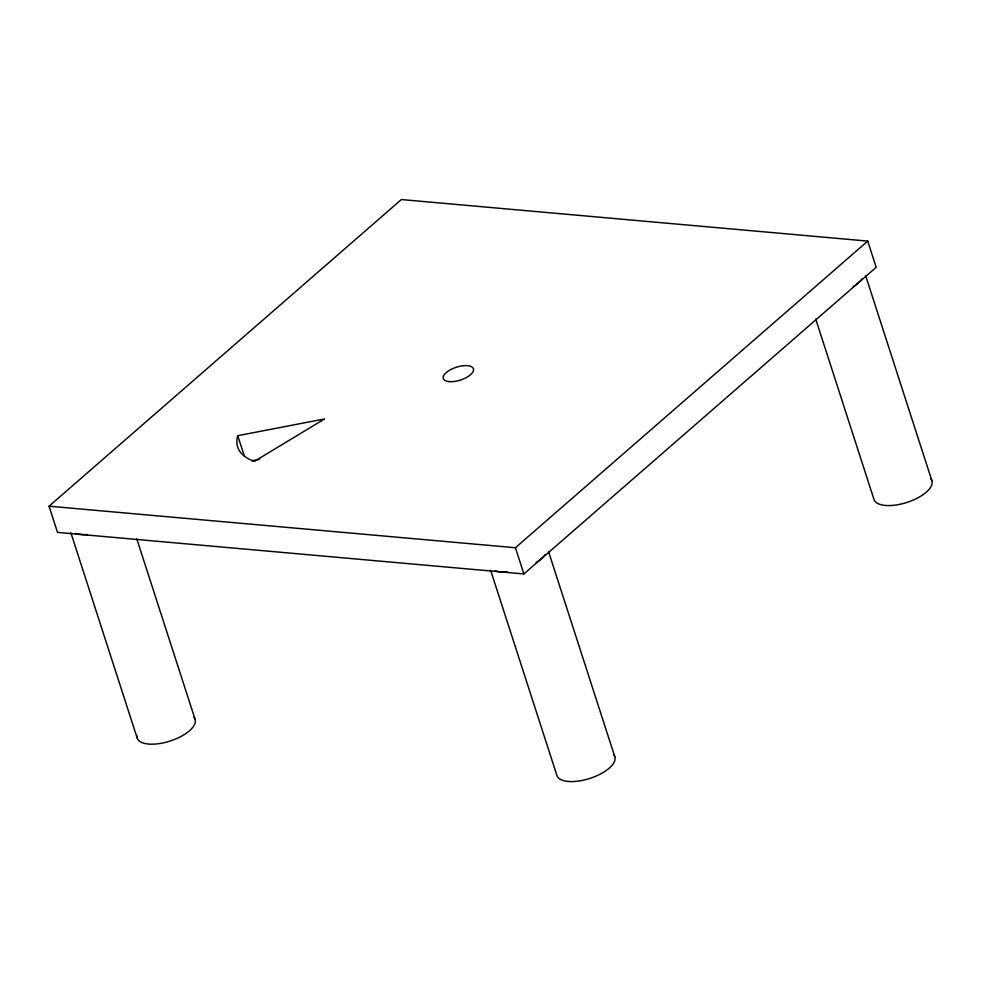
<?xml version="1.0" encoding="UTF-8"?>
<svg xmlns="http://www.w3.org/2000/svg" width="981" height="981" viewBox="0 0 981 981"><rect width="100%" height="100%" fill="white"/><g stroke="black" fill="none" stroke-linecap="round" stroke-linejoin="round"><path stroke-width="1.47" d="M49.05 506.196L401.364 199.548L867.731 241.093L876.192 267.298L523.879 573.946L57.511 532.389L49.05 506.196L515.417 547.741L867.731 241.093M237.758 435.687L324.539 418.948L254.324 461.401A91.27 38.86 -17.9 0 1 237.758 435.687L244.343 456.067M252.203 460.739L259.683 459.292M865.61 275.538L931.889 480.751M815.714 319.033L873.997 499.488A30.423 12.949 -17.9 0 0 909.485 501.561A30.423 12.949 -17.9 0 0 930.748 478.753M548.526 551.53L614.805 756.731M515.417 547.741L523.879 573.946M490.635 570.268L556.914 775.481A30.423 12.949 -17.9 0 0 592.401 777.553A30.423 12.949 -17.9 0 0 613.665 754.732M136.788 538.876L195.084 719.331M70.914 532.879L137.193 738.08M862.336 278.592A30.423 12.949 -17.9 0 1 853.225 286.526M545.252 554.572A30.423 12.949 -17.9 0 1 536.141 562.505M507.189 571.886A30.423 12.949 -17.9 0 1 495.123 570.807M87.468 534.486A30.423 12.949 -17.9 0 1 75.39 533.406M193.944 717.344A30.423 12.949 -17.9 0 1 170.167 741.023A30.423 12.949 -17.9 0 1 136.935 735.799M449.224 381.621A15.819 6.732 -17.9 0 0 473.467 370.597A15.819 6.732 -17.9 0 0 452.474 368.721A15.819 6.732 -17.9 0 0 449.224 381.621"/></g></svg>
